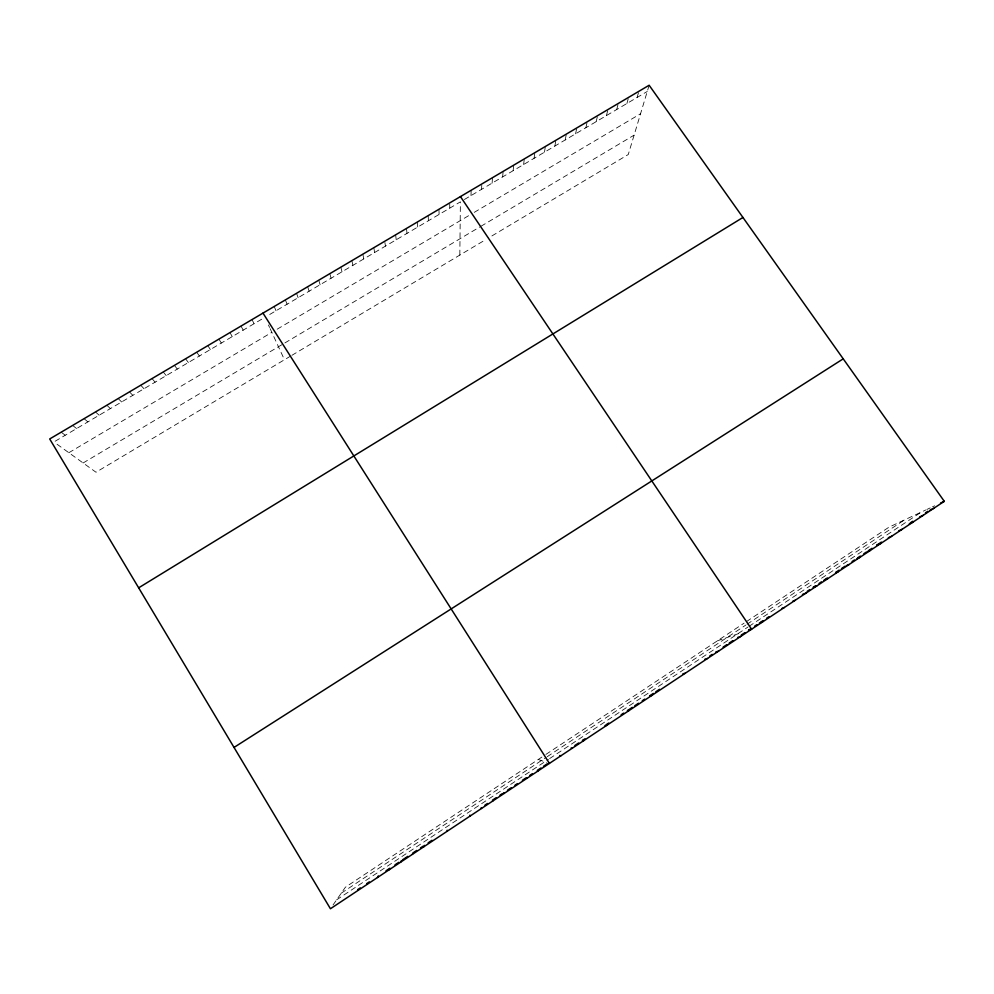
<?xml version="1.0" encoding="UTF-8"?>
<svg xmlns="http://www.w3.org/2000/svg" width="994" height="994" viewBox="0 0 994 994"><rect width="100%" height="100%" fill="white"/><g stroke="black" fill="none" stroke-linecap="round" stroke-linejoin="round"><path stroke-width="0.75" stroke-dasharray="4.97 3.73" d="M459.824 255.073L460.396 201.857L267.386 315.856M470.994 195.594L471.156 190.276M481.568 189.345L481.767 185.319M492.117 183.12L492.49 177.69M502.641 176.895L503.126 171.415M513.14 170.695L513.724 165.166M523.614 164.519L524.298 158.916M534.064 158.344L534.847 152.691M544.476 152.194L545.358 146.491M554.876 146.056L555.857 140.291M565.238 139.93L566.332 134.115M575.588 133.817L576.768 127.953M585.901 127.729L587.181 121.815M596.189 121.641L597.58 115.677M606.452 115.577L607.943 109.564M616.702 109.526L617.97 104.681M626.916 103.5L628.258 98.605M637.104 97.474L638.533 92.541M649.144 85.248L628.258 154.542L488.377 238.038M333.04 904.987L345.415 887.207L544.625 755.266M545.892 754.421L744.071 623.163M746.494 621.561L889.021 527.155L925.812 509.959M341.265 893.171L546.054 757.453M547.222 756.683L745.749 625.114M747.003 624.282L904.416 519.949M336.655 899.806L548.452 759.354M549.67 758.546L747.898 627.09M749.054 626.332L921.475 511.985M290.658 356.051L96.008 472.237L54.844 442.653M291.901 355.318L486.004 239.455M83.123 462.968L283.601 343.688M284.893 342.93L479.704 227.017M480.934 226.284L634.11 135.147M68.847 452.717L271.834 332.356M277.177 329.188L470.423 214.629M474.25 212.356L640.558 113.763M55.155 441.224L263.708 318.03M464.372 199.508L647.268 91.473M926.905 509.45L930.222 507.897M932.471 506.853L934.72 505.797M717.382 640.832L740.132 633.103M538.276 759.466L546.576 762.398M61.181 432.179L65.256 435.26M72.637 425.42L76.588 428.563M84.068 418.673L87.882 421.891M95.461 411.951L99.164 415.219M106.83 405.241L110.409 408.584M118.174 398.557L121.628 401.961M129.481 391.884L132.823 395.351M140.763 385.225L143.981 388.753M152.02 378.59L155.114 382.181M163.24 371.967L166.222 375.62M174.435 365.357L177.292 369.072M185.605 358.772L188.351 362.549M196.737 352.199L199.372 356.038M207.858 345.639L210.355 349.54M218.941 339.103L221.327 343.067M229.987 332.58L232.261 336.606M241.02 326.069L243.182 330.157M252.016 319.583L254.066 323.733M268.442 324.976L269.585 327.461M270.157 328.703L284.446 359.753M274.195 306.487L276.021 310.762M285.377 299.89L287.08 304.226M296.535 293.317L298.125 297.703M307.655 286.744L309.134 291.205M318.751 280.209L320.118 284.719M329.822 273.673L331.064 278.245M340.855 267.162L341.998 271.784M351.864 260.664L352.895 265.348M362.847 254.178L363.767 258.925M373.806 247.717L374.614 252.526M384.902 242.486L385.436 246.139M395.637 234.832L396.221 239.765M406.509 228.421L406.981 233.404M417.343 222.022L417.716 227.067M428.166 215.648L428.426 220.743M438.95 209.274L439.112 214.431M449.723 204.23L449.76 208.131"/><path stroke-width="1.49" d="M447.089 831.319L447.176 830.226M424.016 846.639L424.351 845.372M412.423 854.331L412.883 852.976L416.71 850.442M400.806 862.034L401.402 860.605M389.163 869.775L389.872 868.247L386.02 870.806M377.471 877.528L378.316 875.913M357.703 889.593L360.288 887.89M366.736 883.604L369.308 881.889M394.991 864.855L398.83 862.307M402.669 859.76L407.776 856.368M420.524 847.907L423.071 846.217M428.153 842.837L431.968 840.315M484.948 805.152L487.458 803.487M496.217 797.673L492.477 800.17L492.887 800.928M499.97 795.188L502.467 793.535M507.462 790.218L511.202 787.745M514.942 785.26L517.427 783.607M522.397 780.302L526.124 777.83L526.895 778.352M529.852 775.37L532.324 773.717M540.997 767.964L537.282 770.425L538.176 770.872M543.469 766.324L547.185 763.864M574.905 745.475L578.67 742.965M584.944 738.803L582.434 740.468L583.813 740.58M606.216 724.688L608.713 723.036M621.163 714.773L623.648 713.12M632.333 707.355L627.376 710.648L629.227 710.437M634.818 705.703L638.533 703.243M642.248 700.782L644.721 699.142M653.369 693.402L649.666 695.85L651.753 695.489M655.829 691.762L659.531 689.302M709.741 655.99L712.176 654.375M723.11 647.119L726.751 644.708M729.174 643.093L732.802 640.683M741.263 635.067L744.891 632.669M750.917 628.668L748.507 630.258L751.613 629.214L460.446 196.588M754.533 626.27L756.943 624.667M760.547 622.281L762.957 620.678M766.56 618.293L768.958 616.702M807.165 591.343L809.551 589.765M815.478 585.826L813.117 587.392L816.857 585.901M819.044 583.466L821.404 581.888M824.958 579.539L827.331 577.961M835.594 572.469L839.135 570.134M841.496 568.568L845.037 566.22M852.082 561.535L854.442 559.97M857.959 557.634L860.307 556.081M863.823 553.745L866.172 552.192M868.507 550.639L872.024 548.303M881.367 542.103L876.696 545.197L881.082 543.283M910.442 522.807L912.753 521.278M925.476 512.829L927.787 511.301M944.3 501.324L330.43 908.752L49.7 438.963L649.144 85.248L944.3 501.324L940.56 503.076M234.025 747.426L843.223 358.834M138.663 587.827L742.94 217.475M930.16 509.972L933.838 508.269M919.748 516.88L923.339 515.24M909.299 523.813L912.815 522.223M898.824 530.771L902.266 529.218M888.325 537.729L891.693 536.238M867.24 551.72L870.446 550.341M857.002 558.603L859.785 557.41M846.391 565.648L849.1 564.505M835.743 572.718L838.377 571.625M823.777 580.322L827.642 578.756M802.419 594.499L806.059 593.07M792.864 601.159L795.225 600.264M782.079 608.316L784.365 607.471M759.354 623.076L762.56 621.946M737.647 637.477L740.629 636.495M715.829 651.952L718.587 651.132M704.87 659.221L707.529 658.475M682.878 673.82L685.301 673.224M604.973 725.521L606.588 725.471M571.128 747.973L572.382 748.159M559.784 755.502L560.927 755.775M548.415 763.044L549.433 763.404L262.988 313.11M503.722 792.703L504.256 793.386M481.195 807.65L481.481 808.495M469.889 815.155L470.05 816.086"/></g></svg>
